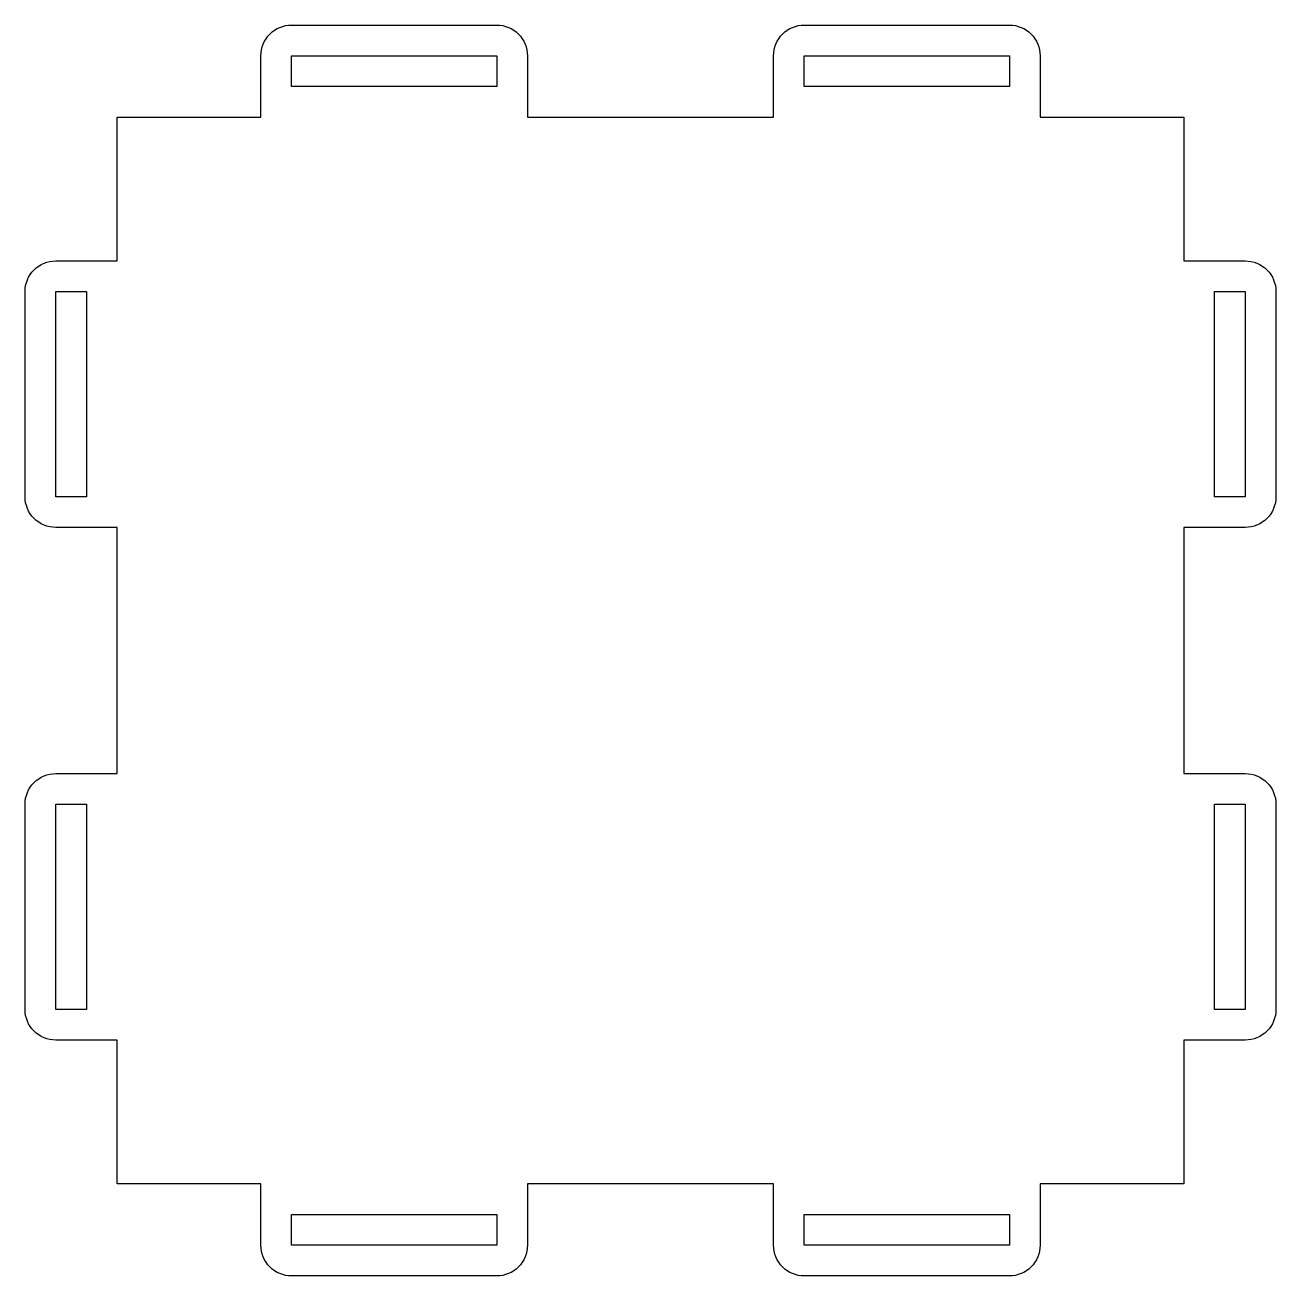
# Model space of a CAD drawing. Header units: millimetres. Extents: x -61 to 61, y -61 to 61.
import ezdxf

# ---------------------------------------------------------------- set-up
doc = ezdxf.new("R2010")
doc.units = ezdxf.units.MM
doc.layers.get('0').update_dxf_attribs({"linetype": 'CONTINUOUS'})

msp = doc.modelspace()

# ---------------------------------------------------------------- linework, layer by layer
for p, q in [((-35, 58), (-15, 58)), ((-35, 55), (-35, 58)), ((-15, 58), (-15, 55)), ((15, 55), (15, 58)), ((15, 58), (35, 58)), ((35, 58), (35, 55)), ((-15, 55), (-35, 55)), ((35, 55), (15, 55)), ((-58, 15), (-58, 35)), ((-58, 35), (-55, 35)), ((-55, 35), (-55, 15)), ((55, 15), (55, 35)), ((55, 35), (58, 35)), ((58, 35), (58, 15)), ((-55, 15), (-58, 15)), ((58, 15), (55, 15)), ((-58, -35), (-58, -15)), ((-58, -15), (-55, -15)), ((-55, -15), (-55, -35)), ((55, -15), (58, -15)), ((55, -35), (55, -15)), ((58, -15), (58, -35)), ((-55, -35), (-58, -35)), ((58, -35), (55, -35)), ((-35, -58), (-35, -55)), ((-35, -55), (-15, -55)), ((-15, -55), (-15, -58)), ((15, -58), (15, -55)), ((15, -55), (35, -55)), ((35, -55), (35, -58)), ((-15, -58), (-35, -58)), ((35, -58), (15, -58))]:
    msp.add_line(p, q)
msp.add_lwpolyline([(38, 58), (38, 52), (52, 52), (52, 38), (58, 38, -0.414214), (61, 35), (61, 15, -0.414214), (58, 12), (52, 12), (52, -12), (58, -12, -0.414214), (61, -15), (61, -35, -0.414214), (58, -38), (52, -38), (52, -52), (38, -52), (38, -58, -0.414214), (35, -61), (15, -61, -0.414214), (12, -58), (12, -52), (-12, -52), (-12, -58, -0.414214), (-15, -61), (-35, -61, -0.414214), (-38, -58), (-38, -52), (-52, -52), (-52, -38), (-58, -38, -0.414214), (-61, -35), (-61, -15, -0.414214), (-58, -12), (-52, -12), (-52, 12), (-58, 12, -0.414214), (-61, 15), (-61, 35, -0.414214), (-58, 38), (-52, 38), (-52, 52), (-38, 52), (-38, 58, -0.414214), (-35, 61), (-15, 61, -0.414214), (-12, 58), (-12, 52), (12, 52), (12, 58, -0.414214), (15, 61), (35, 61, -0.414214)], format="xyb", close=True)

doc.saveas('drawing.dxf')
